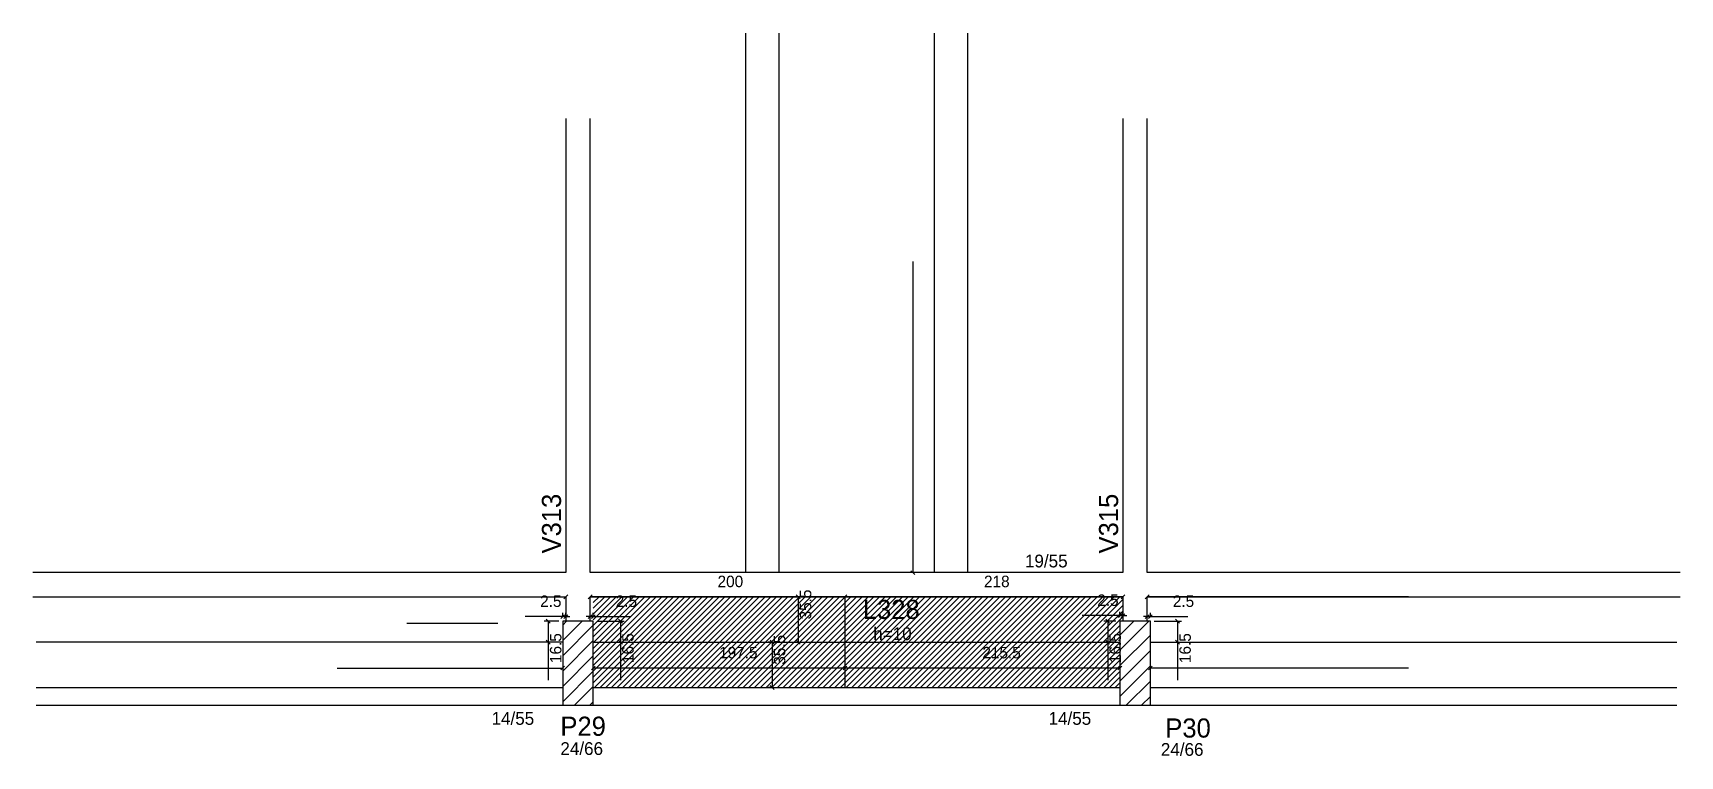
# Model space of a CAD drawing. Header units: metres. Extents: x 3167 to 4459, y 1524 to 2091.
import ezdxf

# ---------------------------------------------------------------- set-up
doc = ezdxf.new("R2010")
doc.units = ezdxf.units.M
for name, color, linetype in [('3', 7, 'Continuous'), ('4', 7, 'Continuous'), ('7', 7, 'Continuous'), ('Painéis', 7, 'Continuous'), ('REAPROVEITAMENTO', 7, 'Continuous')]:
    doc.layers.add(name, color=color, linetype=linetype)

msp = doc.modelspace()

# ---------------------------------------------------------------- hatches: boundary and pattern name
at = {"layer": 'REAPROVEITAMENTO'}
h = msp.add_hatch(dxfattribs=at)
h.set_pattern_fill('ANSI31')
h.paths.add_polyline_path([(4021.9, 1629.9), (4019.4, 1629.9), (4019.6, 1577.9), (3606.6, 1577.9), (3606.6, 1648.9), (4022.1, 1648.9), (4021.9, 1629.9)])

# ---------------------------------------------------------------- linework, layer by layer
at = {"layer": '3', "color": 3, "lineweight": 25}
for p, q in [((3460.3, 1628.2), (3531.8, 1628.2)), ((3582.6, 1614.7), (3597.8, 1629.9)), ((3582.6, 1626.8), (3585.7, 1629.9)), ((4019.6, 1607), (4042.5, 1629.9)), ((4019.6, 1619), (4030.5, 1629.9)), ((3582.6, 1602.7), (3606.6, 1626.7)), ((4019.6, 1595), (4043.6, 1619)), ((3582.6, 1590.7), (3606.6, 1614.7)), ((3582.6, 1578.7), (3606.6, 1602.7)), ((4019.6, 1582.9), (4043.6, 1606.9)), ((3582.6, 1566.7), (3606.6, 1590.7)), ((4019.6, 1570.9), (4043.6, 1594.9)), ((3169.6, 1577.9), (3582.6, 1577.9)), ((3591.9, 1563.9), (3606.6, 1578.6)), ((3606.6, 1577.9), (4019.6, 1577.9)), ((4024.6, 1563.9), (4043.6, 1582.9)), ((4043.6, 1577.9), (4456.6, 1577.9)), ((3169.6, 1563.9), (3582.6, 1563.9)), ((3603.9, 1563.9), (3606.6, 1566.6)), ((3606.6, 1563.9), (4019.6, 1563.9)), ((4036.6, 1563.9), (4043.6, 1570.9)), ((4043.6, 1563.9), (4456.6, 1563.9))]:
    msp.add_line(p, q, dxfattribs=at)
for points in [[(3585.1, 2023.9), (3585.1, 1667.9)], [(3604.1, 1667.9), (3604.1, 2023.9)], [(4022.1, 2023.9), (4022.1, 1667.9)], [(4041.1, 1667.9), (4041.1, 2023.9)], [(3585.1, 1667.9), (3167.1, 1667.9)], [(4022.1, 1667.9), (3604.1, 1667.9)], [(4459.1, 1667.9), (4041.1, 1667.9)], [(3167.1, 1648.9), (3585.1, 1648.9)], [(3585.1, 1648.9), (3585.1, 1629.9)], [(3604.1, 1648.9), (4022.1, 1648.9)], [(3604.1, 1629.9), (3604.1, 1648.9)], [(4022.1, 1648.9), (4022.1, 1629.9)], [(4041.1, 1648.9), (4459.1, 1648.9)], [(4041.1, 1629.9), (4041.1, 1648.9)]]:
    msp.add_lwpolyline(points, dxfattribs=at)
at = {"layer": '7', "color": 7, "lineweight": 25}
for points in [[(3582.6, 1563.9), (3606.6, 1563.9), (3606.6, 1629.9), (3582.6, 1629.9), (3582.6, 1563.9)], [(4019.6, 1563.9), (4043.6, 1563.9), (4043.6, 1629.9), (4019.6, 1629.9), (4019.6, 1563.9)]]:
    msp.add_lwpolyline(points, dxfattribs=at)
at = {"layer": 'Painéis', "color": 200, "lineweight": 25}
for p, q in [((3726.1, 2090.9), (3726.1, 1667.9)), ((3752.1, 2090.9), (3752.1, 1667.9)), ((3874.1, 2090.9), (3874.1, 1667.9)), ((3900.1, 2090.9), (3900.1, 1667.9)), ((3804.1, 1577.9), (3804.1, 1648.9)), ((3582.6, 1613.4), (3169.6, 1613.4)), ((3606.6, 1613.4), (4019.6, 1613.4)), ((4043.6, 1613.4), (4456.6, 1613.4))]:
    msp.add_line(p, q, dxfattribs=at)
at = {"layer": 'Painéis', "color": 4, "lineweight": 25}
for p, q in [((3857.3, 1911.9), (3857.3, 1667.9)), ((3405.6, 1648.9), (3585.1, 1648.9)), ((3804.1, 1648.9), (3604.1, 1648.9)), ((3765, 1648.9), (3764.3, 1648.9)), ((3767.3, 1648.9), (3767.3, 1613.4)), ((4022.1, 1648.9), (3804.1, 1648.9)), ((4246.1, 1648.9), (4041.1, 1648.9)), ((3582.6, 1633.4), (3553.2, 1633.4)), ((3579.6, 1629.9), (3568.2, 1629.9)), ((3571.2, 1629.9), (3571.2, 1613.4)), ((3582.6, 1632.9), (3582.6, 1636.4)), ((3585.1, 1633.4), (3582.6, 1633.4)), ((3585.1, 1632.9), (3585.1, 1636.4)), ((3585.1, 1633.4), (3588.1, 1633.4)), ((3604.1, 1633.4), (3601.1, 1633.4)), ((3604.1, 1632.9), (3604.1, 1636.4)), ((3604.1, 1633.4), (3606.6, 1633.4)), ((3606.6, 1632.9), (3606.6, 1636.4)), ((3606.6, 1633.4), (3635.9, 1633.4)), ((3609.6, 1629.9), (3630.9, 1629.9)), ((3627.9, 1629.9), (3627.9, 1613.4)), ((4019.6, 1634.2), (3990.2, 1634.2)), ((4016.6, 1629.9), (4007.1, 1629.9)), ((4010.1, 1629.9), (4010.1, 1613.4)), ((4019.6, 1632.9), (4019.6, 1637.2)), ((4022.1, 1634.2), (4019.6, 1634.2)), ((4022.1, 1632.9), (4022.1, 1637.2)), ((4022.1, 1634.2), (4025.1, 1634.2)), ((4041.1, 1633.4), (4038.1, 1633.4)), ((4041.1, 1632.9), (4041.1, 1636.4)), ((4041.1, 1633.4), (4043.6, 1633.4)), ((4043.6, 1632.9), (4043.6, 1636.4)), ((4043.6, 1633.4), (4072.9, 1633.4)), ((4046.6, 1629.9), (4067.9, 1629.9)), ((4064.9, 1629.9), (4064.9, 1613.4)), ((3579.6, 1613.4), (3568.2, 1613.4)), ((3571.2, 1613.4), (3571.2, 1583.5)), ((3609.6, 1613.4), (3630.9, 1613.4)), ((3627.9, 1613.4), (3627.9, 1583.5)), ((3745.8, 1613.4), (3743.9, 1613.4)), ((3746.9, 1613.4), (3746.9, 1577.9)), ((3765, 1613.4), (3764.3, 1613.4)), ((4016.6, 1613.4), (4007.1, 1613.4)), ((4010.1, 1613.4), (4010.1, 1583.5)), ((4046.6, 1613.4), (4067.9, 1613.4)), ((4064.9, 1613.4), (4064.9, 1583.5)), ((3405.6, 1593.1), (3582.6, 1593.1)), ((3804.1, 1593.1), (3606.6, 1593.1)), ((4019.6, 1593.1), (3804.1, 1593.1)), ((4246.1, 1593.1), (4043.6, 1593.1)), ((3745.8, 1577.9), (3743.9, 1577.9))]:
    msp.add_line(p, q, dxfattribs=at)
at = {"layer": 'Painéis', "color": 0, "lineweight": 25}
for p, q in [((3855.8, 1669.4), (3858.8, 1666.4)), ((3583.6, 1647.4), (3586.6, 1650.4)), ((3605.6, 1650.4), (3602.6, 1647.4)), ((3768.8, 1647.4), (3765.8, 1650.4)), ((3805.6, 1650.4), (3802.6, 1647.4)), ((3802.6, 1647.4), (3805.6, 1650.4)), ((4020.6, 1647.4), (4023.6, 1650.4)), ((4042.6, 1650.4), (4039.6, 1647.4)), ((3572.7, 1628.4), (3569.7, 1631.4)), ((3581.1, 1631.9), (3584.1, 1634.9)), ((3586.6, 1634.9), (3583.6, 1631.9)), ((3602.6, 1631.9), (3605.6, 1634.9)), ((3608.1, 1634.9), (3605.1, 1631.9)), ((3629.4, 1628.4), (3626.4, 1631.4)), ((4011.6, 1628.4), (4008.6, 1631.4)), ((4018.1, 1632.7), (4021.1, 1635.7)), ((4023.6, 1635.7), (4020.6, 1632.7)), ((4039.6, 1631.9), (4042.6, 1634.9)), ((4045.1, 1634.9), (4042.1, 1631.9)), ((4066.4, 1628.4), (4063.4, 1631.4)), ((3569.7, 1614.9), (3572.7, 1611.9)), ((3626.4, 1614.9), (3629.4, 1611.9)), ((3748.4, 1611.9), (3745.4, 1614.9)), ((3765.8, 1614.9), (3768.8, 1611.9)), ((4008.6, 1614.9), (4011.6, 1611.9)), ((4063.4, 1614.9), (4066.4, 1611.9)), ((3581.1, 1591.6), (3584.1, 1594.6)), ((3608.1, 1594.6), (3605.1, 1591.6)), ((3805.6, 1594.6), (3802.6, 1591.6)), ((3802.6, 1591.6), (3805.6, 1594.6)), ((4018.1, 1591.6), (4021.1, 1594.6)), ((4045.1, 1594.6), (4042.1, 1591.6)), ((3745.4, 1579.4), (3748.4, 1576.4))]:
    msp.add_line(p, q, dxfattribs=at)

# ---------------------------------------------------------------- texts
at = {"layer": '3', "color": 3, "lineweight": 25}
for s, p in [('19/55', (3945.2, 1672)), ('h=10', (3826.2, 1615)), ('14/55', (3526.8, 1548.6)), ('14/55', (3963.7, 1548.6)), ('24/66', (3580.8, 1525)), ('24/66', (4051.8, 1524.3))]:
    msp.add_text(s, height=10, dxfattribs=at).set_placement(p)
at = {"layer": '4', "color": 4, "lineweight": 25}
for s, p in [('V313', (3581.3, 1682.9)), ('V315', (4018.3, 1682.9))]:
    msp.add_text(s, height=15, rotation=90, dxfattribs=at).set_placement(p)
for s, p in [('L328', (3818, 1631.6)), ('P29', (3580.8, 1540)), ('P30', (4055.3, 1538.6))]:
    msp.add_text(s, height=15, dxfattribs=at).set_placement(p)
at = {"layer": 'Painéis', "color": 240, "lineweight": 25}
for s, p in [('200', (3704.1, 1656.5)), ('218', (3913.1, 1656.5)), ('2.5', (3564.9, 1641)), ('2.5', (3624.2, 1641)), ('2.5', (4001.9, 1641.8)), ('2.5', (4061.2, 1641)), ('197.5', (3705.3, 1600.7)), ('215.5', (3911.8, 1600.7))]:
    msp.add_text(s, height=9, dxfattribs=at).set_placement(p)
for s, p in [('35.5', (3777.6, 1631.2)), ('16.5', (3581.6, 1597)), ('16.5', (3638.3, 1597)), ('35.5', (3757.2, 1595.7)), ('16.5', (4020.5, 1597)), ('16.5', (4075.3, 1597))]:
    msp.add_text(s, height=9, rotation=90, dxfattribs=at).set_placement(p)

doc.saveas('drawing.dxf')
